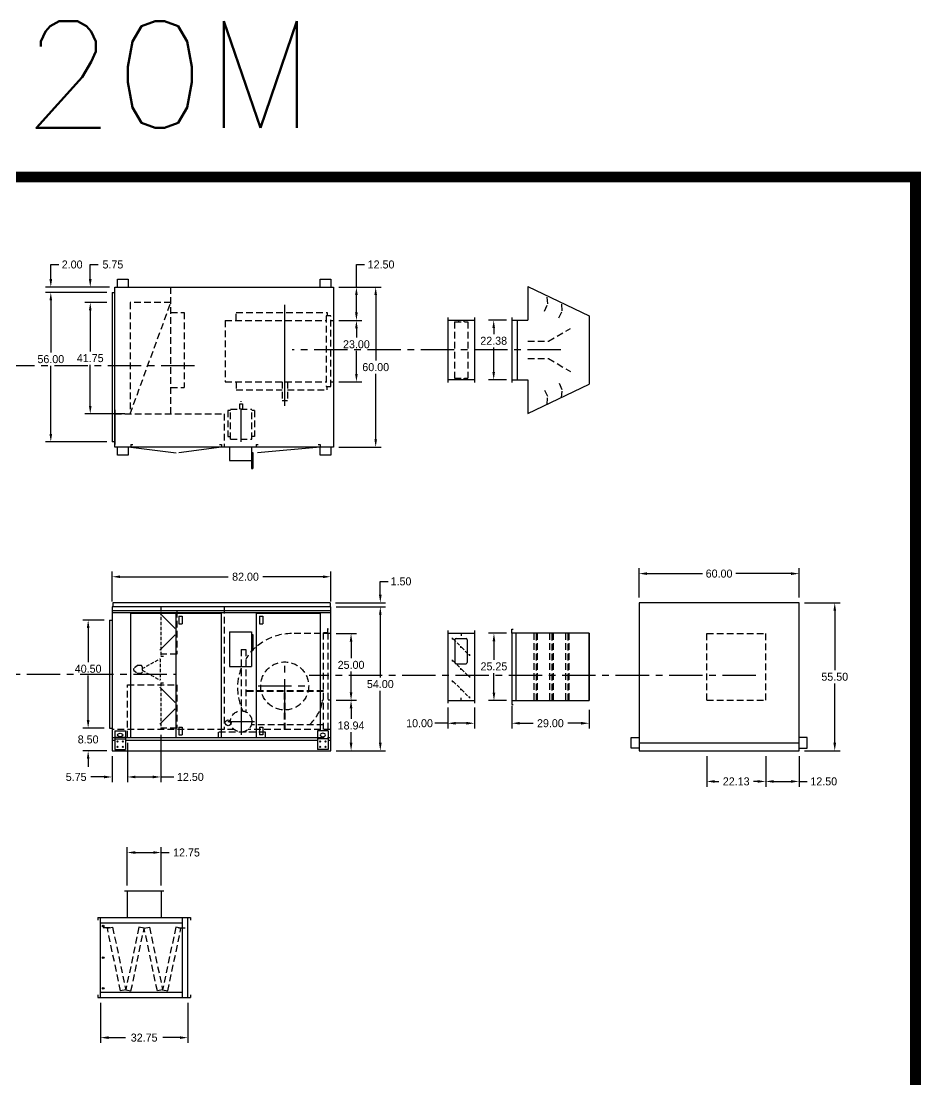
# Model space of a CAD drawing. Header units: inches. Extents: x 3 to 604, y -724 to 69.
# Drawn here: x 267.1 to 604.5, y -327.4 to 69.4 of the extents above; entities that cross this region are included whole.
import ezdxf

# ---------------------------------------------------------------- set-up
doc = ezdxf.new("R2010")
doc.units = ezdxf.units.IN
doc.header["$LTSCALE"] = 10
doc.header["$MEASUREMENT"] = 0
for name, pattern in [('CENTER', [2, 1.25, -0.25, 0.25, -0.25]), ('HIDDEN', [0.375, 0.25, -0.125]), ('PHANTOM', [2.5, 1.25, -0.25, 0.25, -0.25, 0.25, -0.25])]:
    doc.linetypes.add(name, pattern=pattern)
for name, color, linetype in [('CENTERLINE', 2, 'CENTER'), ('DIFFUSER', 5, 'Continuous'), ('DISC-DAMPER', 5, 'Continuous'), ('FA-FILTER', 5, 'Continuous'), ('OBJECT', 5, 'Continuous'), ('RAM20UNIT', 3, 'Continuous')]:
    doc.layers.add(name, color=color, linetype=linetype)
doc.layers.add('TEXT', color=7, linetype='Continuous', lineweight=40)
doc.styles.add('S10', font='romans.shx', dxfattribs={"height": 0.1})
doc.dimstyles.new('DIMENSIONS', dxfattribs={"dimscale": 0, "dimtxt": 3, "dimasz": 3, "dimexe": 2, "dimexo": 2, "dimgap": 1, "dimtad": 0, "dimtih": 1, "dimtoh": 1, "dimzin": 0, "dimdsep": 46, "dimtxsty": 'Standard', "dimcen": 0.09, "dimclrd": 256, "dimclre": 256, "dimclrt": 1, "dimadec": 0, "dimazin": 0, "dimtfac": 1, "dimtofl": 0, "dimtmove": 0, "dimatfit": 3, "dimfxl": 0, "dimtolj": 1, "dimtzin": 0, "dimarcsym": 0})

# ---------------------------------------------------------------- blocks, each defined once
blk = doc.blocks.new('*D73')
at = {"layer": 'DEFPOINTS', "color": 0}
for p in [(383.26, -138.83), (301.26, -150.07), (383.26, -150.07)]:
    blk.add_point(p, dxfattribs=at)
at = {"layer": 'RAM20UNIT', "lineweight": -2}
for p, q in [((301.26, -148.07), (301.26, -136.83)), ((304.26, -138.83), (344.76, -138.83)), ((380.26, -138.83), (357.76, -138.83)), ((383.26, -148.07), (383.26, -136.83))]:
    blk.add_line(p, q, dxfattribs=at)
at = {"layer": 'RAM20UNIT'}
for points in [[(304.26, -138.33), (304.26, -139.33), (301.26, -138.83)], [(380.26, -138.33), (380.26, -139.33), (383.26, -138.83)]]:
    blk.add_solid(points, dxfattribs=at)
at = {"layer": 'RAM20UNIT', "color": 1, "insert": (351.26, -138.83), "char_height": 3, "attachment_point": 5}
blk.add_mtext('\\A1;82.00', dxfattribs=at)
blk = doc.blocks.new('*D77')
at = {"layer": 'DEFPOINTS', "color": 0}
for p in [(300.26, -155.07), (292.26, -195.57), (300.26, -195.57)]:
    blk.add_point(p, dxfattribs=at)
at = {"layer": 'RAM20UNIT', "lineweight": -2}
for p, q in [((298.26, -155.07), (290.26, -155.07)), ((292.26, -158.07), (292.26, -170.82)), ((292.26, -192.57), (292.26, -175.82)), ((298.26, -195.57), (290.26, -195.57))]:
    blk.add_line(p, q, dxfattribs=at)
at = {"layer": 'RAM20UNIT'}
for points in [[(291.76, -158.07), (292.76, -158.07), (292.26, -155.07)], [(291.76, -192.57), (292.76, -192.57), (292.26, -195.57)]]:
    blk.add_solid(points, dxfattribs=at)
at = {"layer": 'RAM20UNIT', "color": 1, "insert": (292.26, -173.32), "char_height": 3, "attachment_point": 5}
blk.add_mtext('\\A1;40.50', dxfattribs=at)
blk = doc.blocks.new('*D81')
at = {"layer": 'DEFPOINTS', "color": 0}
for p in [(278.26, -32.26), (301.26, -32.26), (301.26, -88.26)]:
    blk.add_point(p, dxfattribs=at)
at = {"layer": 'RAM20UNIT', "lineweight": -2}
for p, q in [((299.26, -32.26), (276.26, -32.26)), ((278.26, -35.26), (278.26, -54.76)), ((278.26, -85.26), (278.26, -59.76)), ((299.26, -88.26), (276.26, -88.26))]:
    blk.add_line(p, q, dxfattribs=at)
at = {"layer": 'RAM20UNIT'}
for points in [[(277.76, -35.26), (278.76, -35.26), (278.26, -32.26)], [(277.76, -85.26), (278.76, -85.26), (278.26, -88.26)]]:
    blk.add_solid(points, dxfattribs=at)
at = {"layer": 'RAM20UNIT', "color": 1, "insert": (278.26, -57.26), "char_height": 3, "attachment_point": 5}
blk.add_mtext('\\A1;56.00', dxfattribs=at)
blk = doc.blocks.new('*D82')
at = {"layer": 'DEFPOINTS', "color": 0}
for p in [(278.26, -30.26), (302.26, -30.26), (301.26, -32.26)]:
    blk.add_point(p, dxfattribs=at)
at = {"layer": 'RAM20UNIT', "lineweight": -2}
for p, q in [((278.26, -27.26), (278.26, -21.78)), ((278.26, -21.78), (281.26, -21.78)), ((300.26, -30.26), (276.26, -30.26)), ((299.26, -32.26), (276.26, -32.26)), ((278.26, -35.26), (278.26, -38.26))]:
    blk.add_line(p, q, dxfattribs=at)
at = {"layer": 'RAM20UNIT'}
for points in [[(277.76, -27.26), (278.76, -27.26), (278.26, -30.26)], [(277.76, -35.26), (278.76, -35.26), (278.26, -32.26)]]:
    blk.add_solid(points, dxfattribs=at)
at = {"layer": 'RAM20UNIT', "color": 1, "insert": (286.26, -21.78), "char_height": 3, "attachment_point": 5}
blk.add_mtext('\\A1;2.00', dxfattribs=at)
blk = doc.blocks.new('*D83')
at = {"layer": 'DEFPOINTS', "color": 0}
for p in [(451.08, -160.01), (444.41, -185.26), (451.08, -185.26)]:
    blk.add_point(p, dxfattribs=at)
at = {"layer": 'RAM20UNIT', "lineweight": -2}
for p, q in [((449.08, -160.01), (442.41, -160.01)), ((444.41, -163.01), (444.41, -169.94)), ((444.41, -182.26), (444.41, -174.94)), ((449.08, -185.26), (442.41, -185.26))]:
    blk.add_line(p, q, dxfattribs=at)
at = {"layer": 'RAM20UNIT'}
for points in [[(443.91, -163.01), (444.91, -163.01), (444.41, -160.01)], [(443.91, -182.26), (444.91, -182.26), (444.41, -185.26)]]:
    blk.add_solid(points, dxfattribs=at)
at = {"layer": 'RAM20UNIT', "color": 1, "insert": (444.41, -172.44), "char_height": 3, "attachment_point": 5}
blk.add_mtext('\\A1;25.25', dxfattribs=at)
blk = doc.blocks.new('*D84')
at = {"layer": 'DEFPOINTS', "color": 0}
for p in [(383.26, -160.13), (390.84, -160.13), (383.26, -185.13)]:
    blk.add_point(p, dxfattribs=at)
at = {"layer": 'RAM20UNIT', "lineweight": -2}
for p, q in [((385.26, -160.13), (392.84, -160.13)), ((390.84, -163.13), (390.84, -169.37)), ((390.84, -182.13), (390.84, -174.37)), ((385.26, -185.13), (392.84, -185.13))]:
    blk.add_line(p, q, dxfattribs=at)
at = {"layer": 'RAM20UNIT'}
for points in [[(390.34, -163.13), (391.34, -163.13), (390.84, -160.13)], [(390.34, -182.13), (391.34, -182.13), (390.84, -185.13)]]:
    blk.add_solid(points, dxfattribs=at)
at = {"layer": 'RAM20UNIT', "color": 1, "insert": (390.84, -171.87), "char_height": 3, "attachment_point": 5}
blk.add_mtext('\\A1;25.00', dxfattribs=at)
blk = doc.blocks.new('*D85')
at = {"layer": 'DEFPOINTS', "color": 0}
for p in [(383.26, -150.07), (401.81, -150.07), (383.26, -204.07)]:
    blk.add_point(p, dxfattribs=at)
at = {"layer": 'RAM20UNIT', "lineweight": -2}
for p, q in [((385.26, -150.07), (403.81, -150.07)), ((401.81, -153.07), (401.81, -176.57)), ((401.81, -201.07), (401.81, -181.57)), ((385.26, -204.07), (403.81, -204.07))]:
    blk.add_line(p, q, dxfattribs=at)
at = {"layer": 'RAM20UNIT'}
for points in [[(401.31, -153.07), (402.31, -153.07), (401.81, -150.07)], [(401.31, -201.07), (402.31, -201.07), (401.81, -204.07)]]:
    blk.add_solid(points, dxfattribs=at)
at = {"layer": 'RAM20UNIT', "color": 1, "insert": (401.81, -179.07), "char_height": 3, "attachment_point": 5}
blk.add_mtext('\\A1;54.00', dxfattribs=at)
blk = doc.blocks.new('*D86')
at = {"layer": 'DEFPOINTS', "color": 0}
for p in [(383.26, -185.13), (383.26, -204.07), (390.84, -204.07)]:
    blk.add_point(p, dxfattribs=at)
at = {"layer": 'RAM20UNIT', "lineweight": -2}
for p, q in [((385.26, -185.13), (392.84, -185.13)), ((390.84, -188.13), (390.84, -192.1)), ((390.84, -201.07), (390.84, -197.1)), ((385.26, -204.07), (392.84, -204.07))]:
    blk.add_line(p, q, dxfattribs=at)
at = {"layer": 'RAM20UNIT'}
for points in [[(390.34, -188.13), (391.34, -188.13), (390.84, -185.13)], [(390.34, -201.07), (391.34, -201.07), (390.84, -204.07)]]:
    blk.add_solid(points, dxfattribs=at)
at = {"layer": 'RAM20UNIT', "color": 1, "insert": (390.84, -194.6), "char_height": 3, "attachment_point": 5}
blk.add_mtext('\\A1;18.94', dxfattribs=at)
blk = doc.blocks.new('*D87')
at = {"layer": 'DEFPOINTS', "color": 0}
for p in [(427.08, -185.82), (437.08, -185.82), (437.08, -193.74)]:
    blk.add_point(p, dxfattribs=at)
at = {"layer": 'RAM20UNIT', "lineweight": -2}
for p, q in [((427.08, -187.82), (427.08, -195.74)), ((437.08, -187.82), (437.08, -195.74)), ((427.08, -193.74), (422.27, -193.74)), ((434.08, -193.74), (430.08, -193.74))]:
    blk.add_line(p, q, dxfattribs=at)
at = {"layer": 'RAM20UNIT'}
for points in [[(430.08, -193.24), (430.08, -194.24), (427.08, -193.74)], [(434.08, -193.24), (434.08, -194.24), (437.08, -193.74)]]:
    blk.add_solid(points, dxfattribs=at)
at = {"layer": 'RAM20UNIT', "color": 1, "insert": (416.52, -193.74), "char_height": 3, "attachment_point": 5}
blk.add_mtext('\\A1;10.00', dxfattribs=at)
blk = doc.blocks.new('*D88')
at = {"layer": 'DEFPOINTS', "color": 0}
for p in [(383.01, -148.57), (383.26, -150.07), (401.81, -148.57)]:
    blk.add_point(p, dxfattribs=at)
at = {"layer": 'RAM20UNIT', "lineweight": -2}
for p, q in [((401.81, -145.57), (401.81, -140.57)), ((401.81, -140.57), (404.81, -140.57)), ((385.01, -148.57), (403.81, -148.57)), ((385.26, -150.07), (403.81, -150.07)), ((401.81, -153.07), (401.81, -156.07))]:
    blk.add_line(p, q, dxfattribs=at)
at = {"layer": 'RAM20UNIT'}
for points in [[(401.31, -145.57), (402.31, -145.57), (401.81, -148.57)], [(401.31, -153.07), (402.31, -153.07), (401.81, -150.07)]]:
    blk.add_solid(points, dxfattribs=at)
at = {"layer": 'RAM20UNIT', "color": 1, "insert": (409.56, -140.57), "char_height": 3, "attachment_point": 5}
blk.add_mtext('\\A1;1.50', dxfattribs=at)
blk = doc.blocks.new('*D89')
at = {"layer": 'DEFPOINTS', "color": 0}
for p in [(451.08, -185.26), (480.08, -186.76), (480.08, -193.74)]:
    blk.add_point(p, dxfattribs=at)
at = {"layer": 'RAM20UNIT', "lineweight": -2}
for p, q in [((451.08, -187.26), (451.08, -195.74)), ((480.08, -188.76), (480.08, -195.74)), ((454.08, -193.74), (459.08, -193.74)), ((477.08, -193.74), (472.08, -193.74))]:
    blk.add_line(p, q, dxfattribs=at)
at = {"layer": 'RAM20UNIT'}
for points in [[(454.08, -193.24), (454.08, -194.24), (451.08, -193.74)], [(477.08, -193.24), (477.08, -194.24), (480.08, -193.74)]]:
    blk.add_solid(points, dxfattribs=at)
at = {"layer": 'RAM20UNIT', "color": 1, "insert": (465.58, -193.74), "char_height": 3, "attachment_point": 5}
blk.add_mtext('\\A1;29.00', dxfattribs=at)
blk = doc.blocks.new('*D90')
at = {"layer": 'DEFPOINTS', "color": 0}
for p in [(451.08, -42.63), (444.32, -65.01), (451.08, -65.01)]:
    blk.add_point(p, dxfattribs=at)
at = {"layer": 'RAM20UNIT', "lineweight": -2}
for p, q in [((449.08, -42.63), (442.32, -42.63)), ((444.32, -45.63), (444.32, -47.88)), ((444.32, -62.01), (444.32, -52.88)), ((449.08, -65.01), (442.32, -65.01))]:
    blk.add_line(p, q, dxfattribs=at)
at = {"layer": 'RAM20UNIT'}
for points in [[(443.82, -45.63), (444.82, -45.63), (444.32, -42.63)], [(443.82, -62.01), (444.82, -62.01), (444.32, -65.01)]]:
    blk.add_solid(points, dxfattribs=at)
at = {"layer": 'RAM20UNIT', "color": 1, "insert": (444.32, -50.38), "char_height": 3, "attachment_point": 5}
blk.add_mtext('\\A1;22.38', dxfattribs=at)
blk = doc.blocks.new('*D91')
at = {"layer": 'DEFPOINTS', "color": 0}
for p in [(384.26, -30.26), (384.26, -90.26), (400.08, -90.26)]:
    blk.add_point(p, dxfattribs=at)
at = {"layer": 'RAM20UNIT', "lineweight": -2}
for p, q in [((386.26, -30.26), (402.08, -30.26)), ((400.08, -33.26), (400.08, -57.76)), ((400.08, -87.26), (400.08, -62.76)), ((386.26, -90.26), (402.08, -90.26))]:
    blk.add_line(p, q, dxfattribs=at)
at = {"layer": 'RAM20UNIT'}
for points in [[(399.58, -33.26), (400.58, -33.26), (400.08, -30.26)], [(399.58, -87.26), (400.58, -87.26), (400.08, -90.26)]]:
    blk.add_solid(points, dxfattribs=at)
at = {"layer": 'RAM20UNIT', "color": 1, "insert": (400.08, -60.26), "char_height": 3, "attachment_point": 5}
blk.add_mtext('\\A1;60.00', dxfattribs=at)
blk = doc.blocks.new('*D92')
at = {"layer": 'DEFPOINTS', "color": 0}
for p in [(384.26, -42.76), (384.26, -65.76), (392.84, -65.76)]:
    blk.add_point(p, dxfattribs=at)
at = {"layer": 'RAM20UNIT', "lineweight": -2}
for p, q in [((386.26, -42.76), (394.84, -42.76)), ((392.84, -45.76), (392.84, -49.19)), ((392.84, -62.76), (392.84, -54.19)), ((386.26, -65.76), (394.84, -65.76))]:
    blk.add_line(p, q, dxfattribs=at)
at = {"layer": 'RAM20UNIT'}
for points in [[(392.34, -45.76), (393.34, -45.76), (392.84, -42.76)], [(392.34, -62.76), (393.34, -62.76), (392.84, -65.76)]]:
    blk.add_solid(points, dxfattribs=at)
at = {"layer": 'RAM20UNIT', "color": 1, "insert": (392.84, -51.69), "char_height": 3, "attachment_point": 5}
blk.add_mtext('\\A1;23.00', dxfattribs=at)
blk = doc.blocks.new('*D93')
at = {"layer": 'DEFPOINTS', "color": 0}
for p in [(384.26, -30.26), (384.26, -42.76), (392.84, -42.76)]:
    blk.add_point(p, dxfattribs=at)
at = {"layer": 'RAM20UNIT', "lineweight": -2}
for p, q in [((392.84, -30.26), (392.84, -21.78)), ((392.84, -21.78), (395.84, -21.78)), ((386.26, -30.26), (394.84, -30.26)), ((392.84, -39.76), (392.84, -33.26)), ((386.26, -42.76), (394.84, -42.76))]:
    blk.add_line(p, q, dxfattribs=at)
at = {"layer": 'RAM20UNIT'}
for points in [[(392.34, -33.26), (393.34, -33.26), (392.84, -30.26)], [(392.34, -39.76), (393.34, -39.76), (392.84, -42.76)]]:
    blk.add_solid(points, dxfattribs=at)
at = {"layer": 'RAM20UNIT', "color": 1, "insert": (402.09, -21.78), "char_height": 3, "attachment_point": 5}
blk.add_mtext('\\A1;12.50', dxfattribs=at)
blk = doc.blocks.new('*D94')
at = {"layer": 'DEFPOINTS', "color": 0}
for p in [(524.2, -204.07), (546.33, -204.07), (546.33, -215.55)]:
    blk.add_point(p, dxfattribs=at)
at = {"layer": 'RAM20UNIT', "lineweight": -2}
for p, q in [((524.2, -206.07), (524.2, -217.55)), ((546.33, -206.07), (546.33, -217.55)), ((527.2, -215.55), (528.76, -215.55)), ((543.33, -215.55), (541.76, -215.55))]:
    blk.add_line(p, q, dxfattribs=at)
at = {"layer": 'RAM20UNIT'}
for points in [[(527.2, -215.05), (527.2, -216.05), (524.2, -215.55)], [(543.33, -215.05), (543.33, -216.05), (546.33, -215.55)]]:
    blk.add_solid(points, dxfattribs=at)
at = {"layer": 'RAM20UNIT', "color": 1, "insert": (535.26, -215.55), "char_height": 3, "attachment_point": 5}
blk.add_mtext('\\A1;22.13', dxfattribs=at)
blk = doc.blocks.new('*D95')
at = {"layer": 'DEFPOINTS', "color": 0}
for p in [(546.33, -204.07), (558.83, -204.07), (558.83, -215.55)]:
    blk.add_point(p, dxfattribs=at)
at = {"layer": 'RAM20UNIT', "lineweight": -2}
for p, q in [((546.33, -206.07), (546.33, -217.55)), ((558.83, -206.07), (558.83, -217.55)), ((549.33, -215.55), (555.83, -215.55)), ((558.83, -215.55), (561.83, -215.55))]:
    blk.add_line(p, q, dxfattribs=at)
at = {"layer": 'RAM20UNIT'}
for points in [[(549.33, -215.05), (549.33, -216.05), (546.33, -215.55)], [(555.83, -215.05), (555.83, -216.05), (558.83, -215.55)]]:
    blk.add_solid(points, dxfattribs=at)
at = {"layer": 'RAM20UNIT', "color": 1, "insert": (568.08, -215.55), "char_height": 3, "attachment_point": 5}
blk.add_mtext('\\A1;12.50', dxfattribs=at)
blk = doc.blocks.new('*D96')
at = {"layer": 'DEFPOINTS', "color": 0}
for p in [(558.83, -148.57), (572.21, -148.57), (558.83, -204.07)]:
    blk.add_point(p, dxfattribs=at)
at = {"layer": 'RAM20UNIT', "lineweight": -2}
for p, q in [((560.83, -148.57), (574.21, -148.57)), ((572.21, -151.57), (572.21, -173.82)), ((572.21, -201.07), (572.21, -178.82)), ((560.83, -204.07), (574.21, -204.07))]:
    blk.add_line(p, q, dxfattribs=at)
at = {"layer": 'RAM20UNIT'}
for points in [[(571.71, -151.57), (572.71, -151.57), (572.21, -148.57)], [(571.71, -201.07), (572.71, -201.07), (572.21, -204.07)]]:
    blk.add_solid(points, dxfattribs=at)
at = {"layer": 'RAM20UNIT', "color": 1, "insert": (572.21, -176.32), "char_height": 3, "attachment_point": 5}
blk.add_mtext('\\A1;55.50', dxfattribs=at)
blk = doc.blocks.new('*D97')
at = {"layer": 'DEFPOINTS', "color": 0}
for p in [(498.83, -137.65), (498.83, -148.57), (558.83, -148.57)]:
    blk.add_point(p, dxfattribs=at)
at = {"layer": 'RAM20UNIT', "lineweight": -2}
for p, q in [((498.83, -146.57), (498.83, -135.65)), ((501.83, -137.65), (522.58, -137.65)), ((555.83, -137.65), (535.08, -137.65)), ((558.83, -146.57), (558.83, -135.65))]:
    blk.add_line(p, q, dxfattribs=at)
at = {"layer": 'RAM20UNIT'}
for points in [[(501.83, -137.15), (501.83, -138.15), (498.83, -137.65)], [(555.83, -137.15), (555.83, -138.15), (558.83, -137.65)]]:
    blk.add_solid(points, dxfattribs=at)
at = {"layer": 'RAM20UNIT', "color": 1, "insert": (528.83, -137.65), "char_height": 3, "attachment_point": 5}
blk.add_mtext('\\A1;60.00', dxfattribs=at)
blk = doc.blocks.new('*D98')
at = {"layer": 'DEFPOINTS', "color": 0}
for p in [(301.26, -36.01), (293.04, -77.76), (308.01, -77.76)]:
    blk.add_point(p, dxfattribs=at)
at = {"layer": 'RAM20UNIT', "lineweight": -2}
for p, q in [((299.26, -36.01), (291.04, -36.01)), ((293.04, -39.01), (293.04, -54.38)), ((293.04, -74.76), (293.04, -59.38)), ((306.01, -77.76), (291.04, -77.76))]:
    blk.add_line(p, q, dxfattribs=at)
at = {"layer": 'RAM20UNIT'}
for points in [[(292.54, -39.01), (293.54, -39.01), (293.04, -36.01)], [(292.54, -74.76), (293.54, -74.76), (293.04, -77.76)]]:
    blk.add_solid(points, dxfattribs=at)
at = {"layer": 'RAM20UNIT', "color": 1, "insert": (293.04, -56.88), "char_height": 3, "attachment_point": 5}
blk.add_mtext('\\A1;41.75', dxfattribs=at)
blk = doc.blocks.new('*D99')
at = {"layer": 'DEFPOINTS', "color": 0}
for p in [(293.04, -30.26), (302.26, -30.26), (301.26, -36.01)]:
    blk.add_point(p, dxfattribs=at)
at = {"layer": 'RAM20UNIT', "lineweight": -2}
for p, q in [((293.04, -27.26), (293.04, -21.78)), ((293.04, -21.78), (296.04, -21.78)), ((300.26, -30.26), (291.04, -30.26)), ((299.26, -36.01), (291.04, -36.01)), ((293.04, -39.01), (293.04, -42.01))]:
    blk.add_line(p, q, dxfattribs=at)
at = {"layer": 'RAM20UNIT'}
for points in [[(292.54, -27.26), (293.54, -27.26), (293.04, -30.26)], [(292.54, -39.01), (293.54, -39.01), (293.04, -36.01)]]:
    blk.add_solid(points, dxfattribs=at)
at = {"layer": 'RAM20UNIT', "color": 1, "insert": (301.54, -21.78), "char_height": 3, "attachment_point": 5}
blk.add_mtext('\\A1;5.75', dxfattribs=at)
blk = doc.blocks.new('*D102')
at = {"layer": 'DEFPOINTS', "color": 0, "linetype": 'Continuous'}
for p in [(300.26, -195.57), (292.26, -204.07), (301.26, -204.07)]:
    blk.add_point(p, dxfattribs=at)
at = {"layer": 'RAM20UNIT', "linetype": 'Continuous', "lineweight": -2}
for p, q in [((292.26, -192.57), (292.26, -189.57)), ((298.26, -195.57), (290.26, -195.57)), ((299.26, -204.07), (290.26, -204.07)), ((292.26, -207.07), (292.26, -210.07))]:
    blk.add_line(p, q, dxfattribs=at)
at = {"layer": 'RAM20UNIT', "linetype": 'Continuous'}
for points in [[(291.76, -192.57), (292.76, -192.57), (292.26, -195.57)], [(291.76, -207.07), (292.76, -207.07), (292.26, -204.07)]]:
    blk.add_solid(points, dxfattribs=at)
at = {"layer": 'RAM20UNIT', "color": 1, "linetype": 'Continuous', "insert": (292.26, -199.82), "char_height": 3, "attachment_point": 5}
blk.add_mtext('\\A1;8.50', dxfattribs=at)
blk = doc.blocks.new('*D103')
at = {"layer": 'DEFPOINTS', "color": 0, "linetype": 'Continuous'}
for p in [(307.01, -199.07), (301.26, -204.07), (307.01, -213.88)]:
    blk.add_point(p, dxfattribs=at)
at = {"layer": 'RAM20UNIT', "linetype": 'Continuous', "lineweight": -2}
for p, q in [((307.01, -201.07), (307.01, -215.88)), ((301.26, -206.07), (301.26, -215.88)), ((298.26, -213.88), (293.26, -213.88)), ((310.01, -213.88), (313.01, -213.88))]:
    blk.add_line(p, q, dxfattribs=at)
at = {"layer": 'RAM20UNIT', "linetype": 'Continuous'}
for points in [[(298.26, -213.38), (298.26, -214.38), (301.26, -213.88)], [(310.01, -213.38), (310.01, -214.38), (307.01, -213.88)]]:
    blk.add_solid(points, dxfattribs=at)
at = {"layer": 'RAM20UNIT', "color": 1, "linetype": 'Continuous', "insert": (287.76, -213.88), "char_height": 3, "attachment_point": 5}
blk.add_mtext('\\A1;5.75', dxfattribs=at)
blk = doc.blocks.new('*D104')
at = {"layer": 'DEFPOINTS', "color": 0, "linetype": 'Continuous'}
for p in [(319.51, -196.07), (307.01, -199.07), (319.51, -213.88)]:
    blk.add_point(p, dxfattribs=at)
at = {"layer": 'RAM20UNIT', "linetype": 'Continuous', "lineweight": -2}
for p, q in [((319.51, -198.07), (319.51, -215.88)), ((307.01, -201.07), (307.01, -215.88)), ((310.01, -213.88), (316.51, -213.88)), ((319.51, -213.88), (324.33, -213.88))]:
    blk.add_line(p, q, dxfattribs=at)
at = {"layer": 'RAM20UNIT', "linetype": 'Continuous'}
for points in [[(310.01, -213.38), (310.01, -214.38), (307.01, -213.88)], [(316.51, -213.38), (316.51, -214.38), (319.51, -213.88)]]:
    blk.add_solid(points, dxfattribs=at)
at = {"layer": 'RAM20UNIT', "color": 1, "linetype": 'Continuous', "insert": (330.58, -213.88), "char_height": 3, "attachment_point": 5}
blk.add_mtext('\\A1;12.50', dxfattribs=at)
blk = doc.blocks.new('*D105')
at = {"layer": 'DEFPOINTS', "color": 0, "linetype": 'Continuous'}
for p in [(296.89, -296.6), (329.64, -296.6), (329.64, -311.59)]:
    blk.add_point(p, dxfattribs=at)
at = {"layer": 'RAM20UNIT', "linetype": 'Continuous', "lineweight": -2}
for p, q in [((296.89, -298.6), (296.89, -313.59)), ((329.64, -298.6), (329.64, -313.59)), ((299.89, -311.59), (306.26, -311.59)), ((326.64, -311.59), (320.26, -311.59))]:
    blk.add_line(p, q, dxfattribs=at)
at = {"layer": 'RAM20UNIT', "linetype": 'Continuous'}
for points in [[(299.89, -311.09), (299.89, -312.09), (296.89, -311.59)], [(326.64, -311.09), (326.64, -312.09), (329.64, -311.59)]]:
    blk.add_solid(points, dxfattribs=at)
at = {"layer": 'RAM20UNIT', "color": 1, "linetype": 'Continuous', "insert": (313.26, -311.59), "char_height": 3, "attachment_point": 5}
blk.add_mtext('\\A1;32.75', dxfattribs=at)
blk = doc.blocks.new('*D106')
at = {"layer": 'DEFPOINTS', "color": 0, "linetype": 'Continuous'}
for p in [(319.64, -242.2), (306.89, -256.6), (319.64, -256.6)]:
    blk.add_point(p, dxfattribs=at)
at = {"layer": 'RAM20UNIT', "linetype": 'Continuous', "lineweight": -2}
for p, q in [((306.89, -254.6), (306.89, -240.2)), ((319.64, -254.6), (319.64, -240.2)), ((309.89, -242.2), (316.64, -242.2)), ((319.64, -242.2), (322.64, -242.2))]:
    blk.add_line(p, q, dxfattribs=at)
at = {"layer": 'RAM20UNIT', "linetype": 'Continuous'}
for points in [[(309.89, -241.7), (309.89, -242.7), (306.89, -242.2)], [(316.64, -241.7), (316.64, -242.7), (319.64, -242.2)]]:
    blk.add_solid(points, dxfattribs=at)
at = {"layer": 'RAM20UNIT', "color": 1, "linetype": 'Continuous', "insert": (329.14, -242.2), "char_height": 3, "attachment_point": 5}
blk.add_mtext('\\A1;12.75', dxfattribs=at)
blk = doc.blocks.new('A$C4ACC4335')
at = {"layer": 'OBJECT', "color": 4, "linetype": 'HIDDEN'}
for p, q in [((3.5, 13.25), (4.5, 13.25)), ((3.5, 11.25), (3.5, 13.25)), ((4.5, 13.25), (4.5, 11.25)), ((-1, 10.75), (-1, 1)), ((0, 10.75), (-1, 10.75)), ((0, 0), (0, 11.25)), ((0, 11.25), (8, 11.25)), ((8, 0), (8, 11.25)), ((9, 10.75), (8, 10.75)), ((9, 10.75), (9, 1)), ((-1, 1), (0, 1)), ((0, 0), (8, 0)), ((9, 1), (8, 1))]:
    blk.add_line(p, q, dxfattribs=at)
at = {"layer": 'OBJECT', "color": 191, "linetype": 'PHANTOM'}
blk.add_line((4, -1), (4, 14.25), dxfattribs=at)
blk = doc.blocks.new('A$C1257156B')
at = {"layer": 'RAM20UNIT'}
blk.add_blockref('A$C4ACC4335', (0, 0), dxfattribs=at)

msp = doc.modelspace()

# ---------------------------------------------------------------- linework, layer by layer
at = {"color": 191, "linetype": 'PHANTOM', "ltscale": 12}
msp.add_line((365.951, -74.756), (365.951, -36.881), dxfattribs=at)
at = {"color": 5, "ltscale": 12}
for p, q in [((326.263, -153.57), (326.263, -156.445)), ((326.263, -153.57), (327.513, -153.57)), ((327.513, -153.57), (327.513, -156.445)), ((356.513, -153.57), (356.513, -156.445)), ((356.513, -153.57), (357.763, -153.57)), ((357.763, -153.57), (357.763, -156.445)), ((326.263, -156.445), (327.513, -156.445)), ((356.513, -156.445), (357.763, -156.445)), ((345.263, -159.487), (345.263, -172.487)), ((345.263, -159.487), (353.513, -159.487)), ((353.513, -159.487), (353.513, -172.487)), ((353.513, -160.487), (354.013, -160.487)), ((354.013, -160.487), (354.013, -166.487)), ((345.263, -172.487), (353.513, -172.487)), ((326.263, -195.195), (327.513, -195.195)), ((326.263, -195.195), (326.263, -198.07)), ((326.263, -198.07), (327.513, -198.07)), ((327.513, -195.195), (327.513, -198.07)), ((356.513, -195.195), (356.513, -198.07)), ((356.513, -195.195), (357.763, -195.195)), ((357.763, -195.195), (357.763, -198.07))]:
    msp.add_line(p, q, dxfattribs=at)
at = {"layer": 'CENTERLINE'}
for p, q in [((469.519, -53.819), (368.729, -53.819)), ((332.182, -59.756), (149.874, -59.756)), ((149.255, -175.32), (325.263, -175.32)), ((542.558, -175.896), (375.072, -175.896))]:
    msp.add_line(p, q, dxfattribs=at)
at = {"layer": 'DIFFUSER'}
for p, q in [((457.084, -30.019), (480.084, -41.017)), ((457.084, -30.019), (457.084, -42.631)), ((451.084, -41.631), (451.084, -66.006)), ((451.084, -42.631), (457.084, -42.631)), ((453.084, -42.631), (453.084, -65.006)), ((480.084, -41.017), (480.084, -66.621)), ((451.084, -65.006), (457.084, -65.006)), ((457.084, -65.006), (457.084, -77.619)), ((457.084, -77.619), (480.084, -66.621)), ((451.084, -160.007), (451.084, -158.507)), ((451.084, -158.507), (451.584, -158.507)), ((451.084, -160.007), (451.084, -185.257)), ((451.084, -160.007), (451.084, -185.257)), ((480.084, -160.007), (451.084, -160.007)), ((452.584, -160.007), (452.584, -185.257)), ((452.584, -160.007), (452.584, -185.257)), ((480.084, -185.257), (480.084, -160.007)), ((480.084, -160.007), (480.084, -185.257)), ((451.084, -185.257), (480.084, -185.257)), ((451.084, -185.257), (451.084, -186.757)), ((451.084, -186.757), (451.584, -186.757))]:
    msp.add_line(p, q, dxfattribs=at)
at = {"layer": 'DIFFUSER', "color": 4, "linetype": 'HIDDEN'}
for p, q in [((464.591, -36.569), (464.329, -33.581)), ((463.323, -39.288), (464.591, -36.569)), ((468.761, -41.824), (470.028, -39.105)), ((470.028, -39.105), (469.767, -36.116)), ((464.866, -50.569), (473.119, -45.803)), ((457.107, -50.569), (464.866, -50.569)), ((457.107, -57.069), (464.866, -57.069)), ((464.866, -57.069), (473.119, -61.834)), ((470.028, -68.699), (468.761, -65.98)), ((464.591, -71.234), (463.323, -68.515)), ((464.329, -74.223), (464.591, -71.234)), ((469.767, -71.687), (470.028, -68.699)), ((459.313, -160.007), (459.313, -185.257)), ((460.319, -185.257), (460.319, -160.007)), ((460.58, -160.007), (460.58, -185.257)), ((465.294, -160.007), (465.294, -185.257)), ((466.301, -185.257), (466.301, -160.007)), ((466.562, -160.007), (466.562, -185.257)), ((471.276, -160.007), (471.276, -185.257)), ((472.282, -185.257), (472.282, -160.007)), ((472.544, -160.007), (472.544, -185.257))]:
    msp.add_line(p, q, dxfattribs=at)
at = {"layer": 'DISC-DAMPER'}
for p, q in [((427.084, -41.631), (427.084, -66.006)), ((427.084, -42.631), (437.084, -42.631)), ((437.084, -41.631), (437.084, -66.006)), ((437.084, -65.006), (427.084, -65.006)), ((427.084, -159.007), (427.084, -186.257)), ((427.084, -160.007), (437.084, -160.007)), ((437.084, -159.007), (437.084, -186.257)), ((427.084, -185.257), (437.084, -185.257))]:
    msp.add_line(p, q, dxfattribs=at)
at = {"layer": 'DISC-DAMPER', "color": 4, "linetype": 'HIDDEN'}
for p, q in [((429.584, -43.256), (429.584, -64.381)), ((429.584, -43.256), (434.584, -43.256)), ((431.084, -42.631), (431.084, -43.256)), ((433.084, -42.631), (433.084, -43.256)), ((434.584, -43.256), (434.584, -64.381)), ((429.584, -64.381), (434.584, -64.381)), ((431.084, -64.381), (431.084, -65.006)), ((433.084, -64.381), (433.084, -65.006)), ((432.084, -160.007), (432.084, -161.007)), ((432.084, -185.257), (432.084, -184.257))]:
    msp.add_line(p, q, dxfattribs=at)
at = {"layer": 'DISC-DAMPER', "color": 4, "linetype": 'HIDDEN', "ltscale": 12}
for p, q in [((428.755, -161.764), (428.755, -162.264)), ((429.255, -162.264), (428.755, -162.264)), ((428.755, -169.985), (428.755, -170.485)), ((429.255, -170.485), (428.755, -170.485)), ((434.913, -167.923), (435.413, -167.923)), ((435.413, -168.423), (435.413, -167.923)), ((428.755, -177.662), (428.755, -178.162)), ((429.255, -178.162), (428.755, -178.162)), ((435.413, -176.643), (435.413, -176.143)), ((434.913, -183.82), (435.413, -183.82)), ((435.413, -184.32), (435.413, -183.82))]:
    msp.add_line(p, q, dxfattribs=at)
at = {"layer": 'DISC-DAMPER', "color": 4, "linetype": 'HIDDEN', "ltscale": 0.5}
for p, q in [((429.255, -162.264), (431.834, -164.843)), ((431.834, -164.843), (431.834, -165.343)), ((432.334, -165.343), (431.834, -165.343)), ((432.334, -165.343), (434.913, -167.923)), ((429.255, -170.485), (431.834, -173.064)), ((431.834, -173.064), (431.834, -173.564)), ((432.334, -173.564), (431.834, -173.564)), ((432.334, -173.564), (434.913, -176.143)), ((429.255, -178.162), (431.834, -180.741)), ((434.913, -176.143), (435.413, -176.143)), ((431.834, -180.741), (431.834, -181.241)), ((432.334, -181.241), (431.834, -181.241)), ((432.334, -181.241), (434.913, -183.82))]:
    msp.add_line(p, q, dxfattribs=at)
at = {"layer": 'DISC-DAMPER', "ltscale": 12}
for p, q in [((429.734, -162.474), (429.734, -170.934)), ((430.204, -162.004), (433.964, -162.004)), ((434.434, -162.474), (434.434, -170.934)), ((430.204, -171.404), (433.964, -171.404))]:
    msp.add_line(p, q, dxfattribs=at)
for centre, start, end in [((430.204, -162.474), 90, 180), ((433.964, -162.474), 0, 90), ((430.204, -170.934), 180, 270), ((433.964, -170.934), 270, 0)]:
    msp.add_arc(centre, 0.47, start, end, dxfattribs=at)
at = {"layer": 'FA-FILTER', "linetype": 'Continuous'}
for p, q in [((305.888, -256.598), (320.638, -256.598)), ((306.888, -256.598), (306.888, -266.598)), ((319.638, -256.598), (319.638, -266.598)), ((295.888, -266.598), (330.638, -266.598)), ((295.888, -266.598), (295.888, -267.598)), ((296.888, -296.598), (296.888, -266.598)), ((296.888, -268.598), (327.638, -268.598)), ((327.638, -296.598), (327.638, -266.598)), ((329.638, -296.598), (329.638, -266.598)), ((330.638, -266.598), (330.638, -267.598)), ((295.888, -295.598), (295.888, -296.598)), ((295.888, -296.598), (330.638, -296.598)), ((296.888, -294.598), (327.638, -294.598)), ((330.638, -295.598), (330.638, -296.598))]:
    msp.add_line(p, q, dxfattribs=at)
at = {"layer": 'FA-FILTER', "color": 4, "linetype": 'HIDDEN'}
for p, q in [((300.436, -270.392), (296.888, -270.392)), ((326.091, -270.392), (329.638, -270.392))]:
    msp.add_line(p, q, dxfattribs=at)
for points in [[(301.414, -270.186), (306.36, -293.671), (304.403, -294.083), (299.457, -270.598)], [(311.306, -270.186), (306.36, -293.671), (308.317, -294.083), (313.263, -270.598)], [(315.22, -270.186), (320.166, -293.671), (318.209, -294.083), (313.263, -270.598)], [(325.112, -270.186), (320.166, -293.671), (322.123, -294.083), (327.069, -270.598)]]:
    msp.add_lwpolyline(points, close=True, dxfattribs=at)
at = {"layer": 'FA-FILTER', "linetype": 'Continuous'}
for centre in [(297.888, -269.785), (297.888, -281.598), (297.888, -293.098)]:
    msp.add_circle(centre, 0.312, dxfattribs=at)
at = {"layer": 'OBJECT'}
for p, q in [((303.263, -27.256), (307.263, -27.256)), ((303.263, -30.256), (303.263, -27.256)), ((307.263, -27.256), (307.263, -30.256)), ((379.263, -30.256), (379.263, -27.256)), ((379.263, -27.256), (383.263, -27.256)), ((383.263, -27.256), (383.263, -30.256)), ((302.263, -30.256), (384.263, -30.256)), ((302.263, -90.256), (302.263, -30.256)), ((384.263, -30.256), (384.263, -90.256)), ((301.263, -32.256), (301.263, -88.256)), ((301.263, -32.256), (302.263, -32.256)), ((302.263, -76.256), (302.263, -89.256)), ((302.263, -88.256), (301.263, -88.256)), ((302.263, -90.256), (302.263, -89.256)), ((384.263, -90.256), (302.263, -90.256)), ((303.263, -93.256), (303.263, -90.256)), ((307.263, -90.256), (307.263, -93.256)), ((379.263, -93.256), (379.263, -90.256)), ((383.263, -90.256), (383.263, -93.256)), ((307.263, -93.256), (303.263, -93.256)), ((383.263, -93.256), (379.263, -93.256)), ((383.263, -150.07), (301.263, -150.07)), ((301.263, -150.07), (301.263, -204.07)), ((383.013, -148.57), (301.513, -148.57)), ((301.513, -148.57), (301.513, -150.07)), ((383.013, -148.57), (383.013, -150.07)), ((383.263, -154.82), (383.263, -150.07)), ((558.825, -148.57), (498.825, -148.57)), ((498.825, -148.57), (498.825, -204.07)), ((558.825, -204.07), (558.825, -148.57)), ((383.263, -151.57), (301.263, -151.57)), ((383.263, -152.32), (301.263, -152.32)), ((308.263, -199.07), (308.263, -152.57)), ((342.263, -152.57), (308.263, -152.57)), ((325.263, -199.07), (325.263, -152.57)), ((342.263, -199.07), (342.263, -152.57)), ((355.263, -152.57), (355.263, -199.07)), ((379.263, -152.57), (355.263, -152.57)), ((379.263, -152.57), (379.263, -196.07)), ((300.263, -155.07), (300.263, -195.57)), ((300.263, -155.07), (301.263, -155.07)), ((383.263, -186.32), (383.263, -154.82)), ((354.013, -166.487), (353.513, -166.487)), ((383.263, -204.07), (383.263, -186.32)), ((300.263, -195.57), (301.263, -195.57)), ((357.763, -198.07), (356.513, -198.07)), ((301.263, -199.07), (302.263, -199.07)), ((301.263, -200.07), (302.263, -200.07)), ((306.263, -199.07), (378.263, -199.07)), ((306.263, -200.07), (378.263, -200.07)), ((382.263, -199.07), (383.263, -199.07)), ((382.263, -200.07), (383.263, -200.07)), ((495.825, -203.07), (495.825, -199.07)), ((495.825, -199.07), (498.825, -199.07)), ((498.825, -201.07), (558.825, -201.07)), ((561.825, -199.07), (558.825, -199.07)), ((561.825, -203.07), (561.825, -199.07)), ((301.263, -204.07), (383.263, -204.07)), ((498.825, -203.07), (495.825, -203.07)), ((498.825, -204.07), (558.825, -204.07)), ((558.825, -203.07), (561.825, -203.07))]:
    msp.add_line(p, q, dxfattribs=at)
at = {"layer": 'OBJECT', "color": 4, "linetype": 'HIDDEN'}
for p, q in [((323.263, -77.756), (323.263, -30.256)), ((323.263, -36.006), (308.013, -36.006)), ((308.013, -36.006), (308.013, -77.756)), ((308.013, -77.756), (323.263, -36.006)), ((323.263, -39.756), (328.263, -39.756)), ((328.263, -39.756), (328.263, -67.881)), ((343.638, -42.756), (381.513, -42.756)), ((343.638, -42.756), (343.638, -65.756)), ((347.763, -39.756), (381.888, -39.756)), ((347.763, -42.756), (347.763, -39.756)), ((381.513, -41.006), (381.513, -67.506)), ((383.263, -41.006), (381.513, -41.006)), ((381.888, -39.756), (381.888, -41.006)), ((383.263, -67.506), (383.263, -41.006)), ((383.263, -42.756), (384.263, -42.756)), ((343.638, -65.756), (381.513, -65.756)), ((347.763, -65.756), (347.763, -68.756)), ((364.951, -65.756), (364.951, -72.756)), ((366.951, -65.756), (366.951, -72.756)), ((383.263, -65.756), (384.263, -65.756)), ((323.263, -67.881), (328.263, -67.881)), ((347.763, -68.756), (364.951, -68.756)), ((366.951, -68.756), (381.888, -68.756)), ((381.513, -67.506), (383.263, -67.506)), ((381.888, -68.756), (381.888, -67.506)), ((364.951, -72.756), (366.951, -72.756)), ((302.263, -90.256), (302.263, -76.256)), ((302.263, -77.756), (343.263, -77.756)), ((343.263, -77.756), (343.263, -90.256)), ((343.263, -150.07), (343.263, -196.07)), ((325.513, -151.57), (325.513, -167.82)), ((382.263, -158.382), (382.013, -158.382)), ((382.013, -158.382), (382.013, -159.882)), ((382.263, -196.07), (382.263, -158.382)), ((383.263, -160.132), (368.485, -160.132)), ((380.513, -196.07), (380.513, -159.882)), ((382.013, -159.882), (380.513, -159.882)), ((383.263, -160.132), (382.263, -160.132)), ((524.198, -185.132), (524.198, -160.132)), ((524.198, -160.132), (546.325, -160.132)), ((546.325, -185.132), (546.325, -160.132)), ((349.638, -166.07), (349.638, -189.578)), ((349.638, -166.07), (351.388, -166.07)), ((351.388, -166.07), (351.388, -189.473)), ((325.513, -167.82), (319.513, -167.82)), ((307.013, -199.07), (307.013, -179.32)), ((307.013, -179.32), (325.513, -179.32)), ((325.513, -179.32), (325.513, -195.57)), ((380.513, -181.632), (351.388, -181.632)), ((380.513, -181.882), (351.388, -181.882)), ((365.826, -196.07), (365.826, -181.882)), ((366.076, -196.07), (366.076, -181.882)), ((380.513, -185.132), (380.174, -185.132)), ((383.263, -185.132), (382.263, -185.132)), ((524.198, -185.132), (546.325, -185.132)), ((365.826, -194.32), (353.438, -194.32)), ((380.513, -194.32), (366.076, -194.32)), ((346.992, -196.07), (301.263, -196.07)), ((325.513, -195.57), (319.513, -195.57)), ((358.763, -197.07), (341.013, -197.07)), ((341.013, -197.07), (341.013, -199.07)), ((351.388, -196.667), (351.388, -197.07)), ((383.263, -196.07), (352.284, -196.07)), ((358.763, -199.07), (358.763, -197.07)), ((378.263, -199.07), (382.263, -199.07))]:
    msp.add_line(p, q, dxfattribs=at)
at = {"layer": 'OBJECT', "color": 4, "linetype": 'HIDDEN', "ltscale": 12}
for p, q in [((308.263, -89.256), (308.263, -90.256)), ((308.263, -89.256), (309.013, -89.256)), ((308.263, -90.256), (325.263, -92.346)), ((342.263, -90.256), (326.263, -92.346)), ((341.513, -89.256), (342.263, -89.256)), ((342.263, -89.256), (342.263, -90.256)), ((355.263, -89.256), (355.263, -90.256)), ((355.263, -89.256), (356.013, -89.256)), ((379.263, -90.256), (355.724, -92.346)), ((378.513, -89.256), (379.263, -89.256)), ((379.263, -89.256), (379.263, -90.256)), ((324.886, -158.255), (319.141, -152.51)), ((324.886, -160.635), (319.141, -166.38)), ((324.886, -186.005), (319.141, -180.26)), ((324.886, -188.385), (319.141, -194.13))]:
    msp.add_line(p, q, dxfattribs=at)
at = {"layer": 'OBJECT', "color": 5, "ltscale": 12}
for p, q in [((345.263, -90.256), (345.263, -95.256)), ((353.513, -90.256), (353.513, -98.256)), ((353.513, -92.256), (354.013, -92.256)), ((354.013, -92.256), (354.013, -98.256)), ((345.263, -95.256), (353.513, -95.256)), ((353.513, -98.256), (354.013, -98.256)), ((302.263, -196.57), (302.263, -203.57)), ((302.263, -196.57), (306.263, -196.57)), ((306.263, -196.57), (306.263, -203.57)), ((378.263, -196.57), (378.263, -203.57)), ((382.263, -196.57), (378.263, -196.57)), ((382.263, -196.57), (382.263, -203.57)), ((302.263, -199.57), (306.263, -199.57)), ((382.263, -199.57), (378.263, -199.57)), ((302.263, -203.57), (306.263, -203.57)), ((382.263, -203.57), (378.263, -203.57))]:
    msp.add_line(p, q, dxfattribs=at)
at = {"layer": 'OBJECT', "color": 4, "linetype": 'HIDDEN', "ltscale": 0.5}
for p, q in [((319.513, -150.07), (319.513, -168.57)), ((312.495, -173.262), (319.263, -169.57)), ((319.263, -169.57), (319.263, -177.57)), ((319.513, -168.57), (320.513, -168.57)), ((310.604, -172.19), (309.438, -173.19)), ((309.438, -173.95), (310.604, -174.95)), ((311.995, -172.07), (310.93, -172.07)), ((312.495, -172.57), (312.495, -174.57)), ((312.495, -173.878), (319.263, -177.57)), ((311.995, -175.07), (310.93, -175.07)), ((319.513, -178.57), (319.513, -196.07)), ((319.513, -178.57), (320.513, -178.57))]:
    msp.add_line(p, q, dxfattribs=at)
at = {"layer": 'OBJECT', "color": 191, "linetype": 'PHANTOM'}
for p, q in [((365.951, -189.757), (365.951, -169.757)), ((355.951, -179.757), (375.951, -179.757)), ((349.638, -188.07), (349.638, -198.07)), ((344.638, -193.07), (354.638, -193.07))]:
    msp.add_line(p, q, dxfattribs=at)
at = {"layer": 'OBJECT', "color": 4}
msp.add_line((306.263, -199.07), (302.263, -199.07), dxfattribs=at)
at = {"layer": 'OBJECT', "color": 4, "linetype": 'HIDDEN'}
for centre, radius in [((365.951, -179.757), 9), ((349.638, -193.07), 4)]:
    msp.add_circle(centre, radius, dxfattribs=at)
at = {"layer": 'OBJECT', "color": 5, "ltscale": 12}
for centre, radius in [((344.763, -193.572), 1.102), ((303.263, -200.57), 0.25), ((303.263, -202.57), 0.25), ((305.263, -200.57), 0.25), ((305.263, -202.57), 0.25), ((379.263, -200.57), 0.25), ((379.263, -202.57), 0.25), ((381.263, -200.57), 0.25), ((381.263, -202.57), 0.25)]:
    msp.add_circle(centre, radius, dxfattribs=at)
at = {"layer": 'OBJECT', "color": 4, "linetype": 'HIDDEN'}
for centre, radius, start, end in [((368.556, -180.427), 20.295, 90.20051, 147.77293), ((368.556, -180.427), 20.295, 158.77572, 205.33544), ((365.03, -182.883), 15.31, 311.66767, 348.70277), ((365.03, -182.883), 15.31, 349.65532, 351.55206), ((368.556, -180.427), 20.295, 222.34579, 223.20058)]:
    msp.add_arc(centre, radius, start, end, dxfattribs=at)
at = {"layer": 'OBJECT', "color": 4, "linetype": 'HIDDEN', "ltscale": 12}
msp.add_arc((309.763, -173.57), 0.5, 130.60129, 229.39871, dxfattribs=at)
at = {"layer": 'OBJECT', "color": 4, "linetype": 'HIDDEN', "ltscale": 0.5}
for centre, start, end in [((310.93, -172.57), 90, 130.60129), ((311.995, -172.57), 0, 90), ((311.995, -174.57), 270, 0), ((310.93, -174.57), 229.39871, 270)]:
    msp.add_arc(centre, 0.5, start, end, dxfattribs=at)
at = {"layer": 'OBJECT', "color": 5, "ltscale": 12}
msp.add_ellipse((304.263, -198.139), major_axis=(0.969, 0), ratio=0.6774874, dxfattribs=at)
at = {"layer": 'OBJECT', "color": 5, "ltscale": 12, "extrusion": (0, 0, -1)}
msp.add_ellipse((380.263, -198.139), major_axis=(-0.969, 0), ratio=0.6774874, dxfattribs=at)
at = {"layer": 'TEXT', "color": 3, "const_width": 4}
msp.add_lwpolyline([(5.361, 11.065), (602.487, 11.065), (602.487, -722.248), (5.361, -722.248)], close=True, dxfattribs=at)

# ---------------------------------------------------------------- block references
at = {"layer": 'RAM20UNIT', "linetype": 'Continuous'}
msp.add_blockref('A$C1257156B', (345.638, -87.256), dxfattribs=at)

# ---------------------------------------------------------------- texts
at = {"layer": 'TEXT', "color": 3, "style": 'S10'}
msp.add_text('H20M', height=40, dxfattribs=at).set_placement((229.97, 29.442))

# ---------------------------------------------------------------- dimensions: what is measured, and where the dimension line sits
at = {"layer": 'RAM20UNIT'}
for base, p1, p2, picture, middle in [((278.263, -30.256), (301.263, -32.256), (302.263, -30.256), '*D82', (286.263, -21.782)), ((293.038, -30.256), (301.263, -36.006), (302.263, -30.256), '*D99', (301.538, -21.782)), ((392.836, -42.756), (384.263, -30.256), (384.263, -42.756), '*D93', (402.086, -21.782)), ((278.263, -32.256), (301.263, -88.256), (301.263, -32.256), '*D81', (278.263, -57.256)), ((392.836, -65.756), (384.263, -42.756), (384.263, -65.756), '*D92', (392.836, -51.694)), ((444.319692198, -65.006200888), (451.084403015, -42.631200888), (451.084403015, -65.006200888), '*D90', (444.319692198, -50.381200888)), ((401.808, -148.57), (383.263, -150.07), (383.013, -148.57), '*D88', (409.558, -140.57)), ((401.808, -150.07), (383.263, -204.07), (383.263, -150.07), '*D85', (401.808, -179.07)), ((292.263, -195.57), (300.263, -155.07), (300.263, -195.57), '*D77', (292.263, -173.32)), ((390.836, -160.132), (383.263, -185.132), (383.263, -160.132), '*D84', (390.836, -171.865)), ((444.414, -185.257), (451.084, -160.007), (451.084, -185.257), '*D83', (444.414, -172.438))]:
    dim = msp.add_linear_dim(base=base, p1=p1, p2=p2, angle=90, dimstyle='DIMENSIONS', override={"dimscale": 1}, dxfattribs=at)
    dim.commit()
    dim.dimension.update_dxf_attribs({"geometry": picture, "text_midpoint": middle, "dimtype": 160})
for base, p1, p2, picture, middle in [((400.084, -90.256), (384.263, -30.256), (384.263, -90.256), '*D91', (400.084, -60.256)), ((293.038, -77.756), (301.263, -36.006), (308.013, -77.756), '*D98', (293.038, -56.881)), ((572.212, -148.57), (558.825, -204.07), (558.825, -148.57), '*D96', (572.212, -176.32)), ((390.836, -204.07), (383.263, -185.132), (383.263, -204.07), '*D86', (390.836, -194.601))]:
    dim = msp.add_linear_dim(base=base, p1=p1, p2=p2, angle=90, dimstyle='DIMENSIONS', override={"dimscale": 1}, dxfattribs=at)
    dim.commit()
    dim.dimension.update_dxf_attribs({"geometry": picture, "text_midpoint": middle})
for base, p1, p2, picture, middle in [((383.263, -138.835), (301.263, -150.07), (383.263, -150.07), '*D73', (351.263, -138.835)), ((437.084, -193.744), (427.084, -185.82), (437.084, -185.82), '*D87', (416.521, -193.744))]:
    dim = msp.add_linear_dim(base=base, p1=p1, p2=p2, dimstyle='DIMENSIONS', override={"dimscale": 1}, dxfattribs=at)
    dim.commit()
    dim.dimension.update_dxf_attribs({"geometry": picture, "text_midpoint": middle, "dimtype": 160})
for base, p1, p2, picture, middle in [((498.825, -137.646), (558.825, -148.57), (498.825, -148.57), '*D97', (528.825, -137.646)), ((480.084, -193.744), (451.084, -185.257), (480.084, -186.757), '*D89', (465.584, -193.744)), ((546.325, -215.548), (524.198, -204.07), (546.325, -204.07), '*D94', (535.261, -215.548)), ((558.825, -215.548), (546.325, -204.07), (558.825, -204.07), '*D95', (568.075, -215.548))]:
    dim = msp.add_linear_dim(base=base, p1=p1, p2=p2, dimstyle='DIMENSIONS', override={"dimscale": 1}, dxfattribs=at)
    dim.commit()
    dim.dimension.update_dxf_attribs({"geometry": picture, "text_midpoint": middle})
at = {"layer": 'RAM20UNIT', "linetype": 'Continuous'}
dim = msp.add_linear_dim(base=(292.263, -204.07), p1=(300.263, -195.57), p2=(301.263, -204.07), angle=90, dimstyle='DIMENSIONS', override={"dimscale": 1}, dxfattribs=at)
dim.commit()
dim.dimension.update_dxf_attribs({"geometry": '*D102', "text_midpoint": (292.263, -199.82), "dimtype": 160})
for base, p1, p2, picture, middle in [((319.513, -213.88), (307.013, -199.07), (319.513, -196.07), '*D104', (330.579, -213.88)), ((307.013, -213.88), (301.263, -204.07), (307.013, -199.07), '*D103', (287.763, -213.88))]:
    dim = msp.add_linear_dim(base=base, p1=p1, p2=p2, dimstyle='DIMENSIONS', override={"dimscale": 1}, dxfattribs=at)
    dim.commit()
    dim.dimension.update_dxf_attribs({"geometry": picture, "text_midpoint": middle, "dimtype": 160})
for base, p1, p2, picture, middle in [((319.638, -242.2), (306.888, -256.598), (319.638, -256.598), '*D106', (329.138, -242.2)), ((329.638, -311.591), (296.888, -296.598), (329.638, -296.598), '*D105', (313.263, -311.591))]:
    dim = msp.add_linear_dim(base=base, p1=p1, p2=p2, dimstyle='DIMENSIONS', override={"dimscale": 1}, dxfattribs=at)
    dim.commit()
    dim.dimension.update_dxf_attribs({"geometry": picture, "text_midpoint": middle})

doc.saveas('drawing.dxf')
